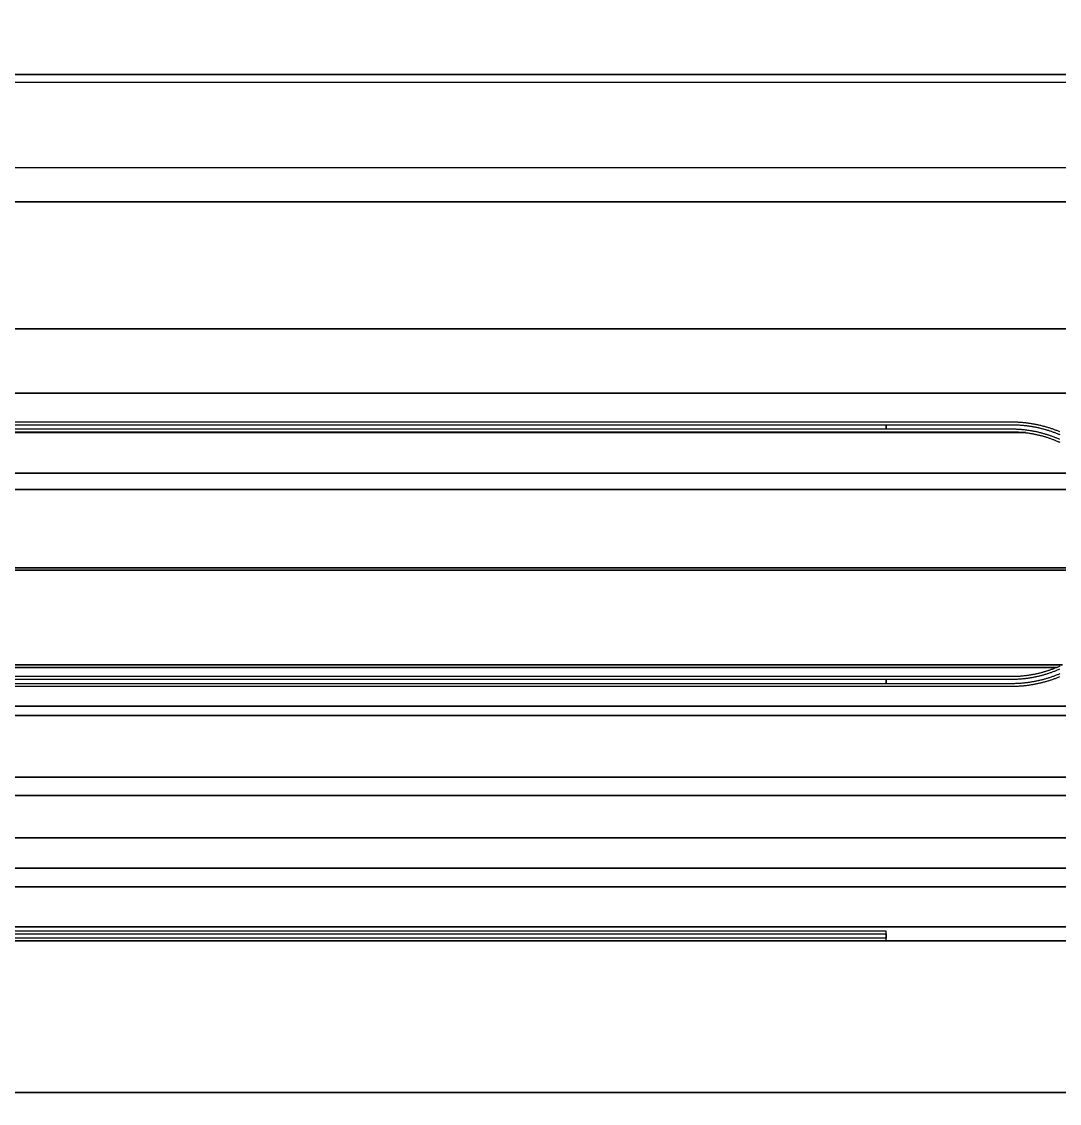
# Model space of a CAD drawing. Extents: x -3500 to 3500, y -3500 to 3500.
# Drawn here: x -1396 to -581, y -1671 to -821 of the extents above; entities that cross this region are included whole.
import ezdxf

# ---------------------------------------------------------------- set-up
doc = ezdxf.new("R2010")
doc.units = 0
for name, color, linetype in [('L5D0', 3, 'CONTINUOUS'), ('L5D100', 7, 'CONTINUOUS'), ('L5D11', 2, 'CONTINUOUS'), ('L5D99', 4, 'CONTINUOUS')]:
    doc.layers.add(name, color=color, linetype=linetype)

# ---------------------------------------------------------------- blocks, each defined once
blk = doc.blocks.new('ground_main_5')
at = {"layer": 'L5D0'}
for points in [[(374.429, -1112.841), (-2334.91, -1112.841)], [(-2334.91, -1112.841), (374.429, -1112.841)], [(-580.723, -1143.3225), (-581.305, -1143.082), (-581.889, -1142.846), (-582.474, -1142.6135), (-583.0605, -1142.3845), (-583.6485, -1142.159), (-584.238, -1141.938), (-584.829, -1141.72), (-585.421, -1141.5065), (-586.0145, -1141.296), (-586.6095, -1141.09), (-587.206, -1140.887), (-587.8035, -1140.6885), (-588.402, -1140.4935), (-589.002, -1140.3025), (-589.603, -1140.115), (-590.2055, -1139.9315), (-590.809, -1139.752), (-591.4135, -1139.576), (-592.0195, -1139.404), (-592.626, -1139.236), (-593.234, -1139.0715), (-593.843, -1138.9115), (-594.453, -1138.755), (-595.0635, -1138.602), (-595.6755, -1138.4535), (-596.2885, -1138.3085), (-596.902, -1138.1675), (-597.5165, -1138.0305), (-598.132, -1137.8975), (-598.7485, -1137.768), (-599.3655, -1137.643), (-599.9835, -1137.5215), (-600.602, -1137.404), (-601.221, -1137.2905), (-601.8415, -1137.181), (-602.462, -1137.0755), (-603.0835, -1136.9735), (-603.7055, -1136.876), (-604.328, -1136.7825), (-604.9515, -1136.6925), (-605.575, -1136.6065), (-606.1995, -1136.525), (-606.8245, -1136.447), (-607.4495, -1136.373), (-608.0755, -1136.303), (-608.7015, -1136.237), (-609.3285, -1136.175), (-609.9555, -1136.117), (-610.5825, -1136.063), (-611.2105, -1136.013), (-611.8385, -1135.967), (-612.4665, -1135.925), (-613.095, -1135.887), (-613.724, -1135.853), (-614.353, -1135.823), (-614.982, -1135.797), (-615.611, -1135.775), (-616.2405, -1135.757), (-616.87, -1135.743), (-617.5, -1135.733), (-618.1295, -1135.727), (-618.759, -1135.725), (-2324.91, -1135.725)], [(-2324.91, -1143.275), (-618.759, -1143.275), (-618.1555, -1143.277), (-617.552, -1143.283), (-616.948, -1143.293), (-616.3445, -1143.307), (-615.7415, -1143.325), (-615.138, -1143.3465), (-614.535, -1143.3725), (-613.932, -1143.4025), (-613.3295, -1143.4365), (-612.727, -1143.474), (-612.1245, -1143.516), (-611.523, -1143.5615), (-610.921, -1143.6115), (-610.32, -1143.665), (-609.719, -1143.723), (-609.1185, -1143.7845), (-608.5185, -1143.85), (-607.919, -1143.9195), (-607.3195, -1143.993), (-606.721, -1144.0705), (-606.123, -1144.152), (-605.5255, -1144.2375), (-604.9285, -1144.327), (-604.332, -1144.42), (-603.736, -1144.517), (-603.141, -1144.6185), (-602.5465, -1144.7235), (-601.953, -1144.8325), (-601.36, -1144.945), (-600.7675, -1145.062), (-600.176, -1145.1825), (-599.5855, -1145.3075), (-598.9955, -1145.436), (-598.4065, -1145.568), (-597.8185, -1145.7045), (-597.2315, -1145.8445), (-596.645, -1145.9885), (-596.06, -1146.1365), (-595.4755, -1146.288), (-594.8925, -1146.444), (-594.31, -1146.6035), (-593.729, -1146.7665), (-593.149, -1146.9335), (-592.57, -1147.1045), (-591.992, -1147.2795), (-591.4155, -1147.458), (-590.84, -1147.6405), (-590.266, -1147.8265), (-589.693, -1148.0165), (-589.121, -1148.21), (-588.5505, -1148.4075), (-587.9815, -1148.609), (-587.414, -1148.814), (-586.8475, -1149.0225), (-586.2825, -1149.235), (-585.719, -1149.4515), (-585.1565, -1149.671), (-584.596, -1149.895), (-584.0365, -1150.122), (-583.479, -1150.353), (-582.923, -1150.588), (-582.368, -1150.826), (-581.815, -1151.068), (-581.264, -1151.314), (-580.714, -1151.563)], [(-548.7305, -1175.904), (-2334.91, -1175.904)], [(-2334.91, -1175.904), (-548.7305, -1175.904)], [(-527.4825, -1250.094), (-2337.455, -1250.094)], [(-2337.455, -1250.094), (-527.4825, -1250.094)], [(-580.714, -1327.437), (-581.264, -1327.686), (-581.815, -1327.932), (-582.368, -1328.174), (-582.923, -1328.412), (-583.027, -1328.456), (-2341.3965, -1328.456)], [(-2341.3965, -1328.456), (-583.027, -1328.456), (-583.479, -1328.647), (-584.0365, -1328.878), (-584.596, -1329.105), (-585.1565, -1329.329), (-585.719, -1329.5485), (-586.2825, -1329.765), (-586.8475, -1329.9775), (-587.414, -1330.186), (-587.9815, -1330.391), (-588.5505, -1330.5925), (-589.121, -1330.79), (-589.693, -1330.9835), (-590.266, -1331.1735), (-590.84, -1331.3595), (-591.4155, -1331.542), (-591.992, -1331.7205), (-592.57, -1331.8955), (-593.149, -1332.0665), (-593.729, -1332.2335), (-594.31, -1332.3965), (-594.8925, -1332.556), (-595.4755, -1332.712), (-596.06, -1332.8635), (-596.645, -1333.0115), (-597.2315, -1333.1555), (-597.8185, -1333.2955), (-598.4065, -1333.432), (-598.9955, -1333.564), (-599.5855, -1333.6925), (-600.176, -1333.8175), (-600.7675, -1333.938), (-601.36, -1334.055), (-601.953, -1334.1675), (-602.5465, -1334.2765), (-603.141, -1334.3815), (-603.736, -1334.483), (-604.332, -1334.58), (-604.9285, -1334.673), (-605.5255, -1334.7625), (-606.123, -1334.848), (-606.721, -1334.9295), (-607.3195, -1335.007), (-607.919, -1335.0805), (-608.5185, -1335.15), (-609.1185, -1335.2155), (-609.719, -1335.277), (-610.32, -1335.335), (-610.921, -1335.3885), (-611.523, -1335.4385), (-612.1245, -1335.484), (-612.727, -1335.526), (-613.3295, -1335.5635), (-613.932, -1335.5975), (-614.535, -1335.6275), (-615.138, -1335.6535), (-615.7415, -1335.675), (-616.3445, -1335.693), (-616.948, -1335.707), (-617.552, -1335.717), (-618.1555, -1335.723), (-618.759, -1335.725), (-1632.9225, -1335.725)], [(-1632.9225, -1343.275), (-618.759, -1343.275), (-618.1295, -1343.273), (-617.5, -1343.267), (-616.87, -1343.257), (-616.2405, -1343.243), (-615.611, -1343.225), (-614.982, -1343.203), (-614.353, -1343.177), (-613.724, -1343.147), (-613.095, -1343.113), (-612.4665, -1343.075), (-611.8385, -1343.033), (-611.2105, -1342.987), (-610.5825, -1342.937), (-609.9555, -1342.883), (-609.3285, -1342.825), (-608.7015, -1342.763), (-608.0755, -1342.697), (-607.4495, -1342.627), (-606.8245, -1342.553), (-606.1995, -1342.475), (-605.575, -1342.3935), (-604.9515, -1342.3075), (-604.328, -1342.2175), (-603.7055, -1342.124), (-603.0835, -1342.0265), (-602.462, -1341.9245), (-601.8415, -1341.819), (-601.221, -1341.7095), (-600.602, -1341.596), (-599.9835, -1341.4785), (-599.3655, -1341.357), (-598.7485, -1341.232), (-598.132, -1341.1025), (-597.5165, -1340.9695), (-596.902, -1340.8325), (-596.2885, -1340.6915), (-595.6755, -1340.5465), (-595.0635, -1340.398), (-594.453, -1340.245), (-593.843, -1340.0885), (-593.234, -1339.9285), (-592.626, -1339.764), (-592.0195, -1339.596), (-591.4135, -1339.424), (-590.809, -1339.248), (-590.2055, -1339.0685), (-589.603, -1338.885), (-589.002, -1338.6975), (-588.402, -1338.5065), (-587.8035, -1338.3115), (-587.206, -1338.113), (-586.6095, -1337.91), (-586.0145, -1337.704), (-585.421, -1337.4935), (-584.829, -1337.28), (-584.238, -1337.062), (-583.6485, -1336.841), (-583.0605, -1336.6155), (-582.474, -1336.3865), (-581.889, -1336.154), (-581.305, -1335.918), (-580.723, -1335.6775)], [(234.654, -1366.303), (-1693.6025, -1366.303)], [(-1693.6025, -1366.303), (234.654, -1366.303)], [(271.312, -1429.1695), (-1724.2155, -1429.1695)], [(-1724.2155, -1429.1695), (271.312, -1429.1695)], [(369.4065, -1486.16), (-1714.2245, -1486.16)], [(-1714.2245, -1486.16), (369.4065, -1486.16)], [(1359.3985, -1532.2335), (-1657.9525, -1532.2335)], [(-1632.9225, -1543.275), (-717.1135, -1543.275), (-717.1135, -1535.725), (-1632.9225, -1535.725)], [(-1657.9525, -1532.2335), (1359.3985, -1532.2335)]]:
    blk.add_lwpolyline(points, dxfattribs=at)
blk = doc.blocks.new('TOP_main_5_Cheese_100')
at = {"layer": 'L5D100'}
for points in [[(-353.759, -862.5), (-1837.5, -862.5), (-1837.5, -837.5), (-1862.5, -837.5), (-1862.5, -862.5), (-1937.5, -862.5), (-1937.5, -837.5), (-1962.5, -837.5), (-1962.5, -862.5), (-2037.5, -862.5), (-2037.5, -837.5), (-2062.5, -837.5), (-2062.5, -862.5), (-2334.91, -862.5)], [(-2334.91, -1062.5), (-262.5, -1062.5), (-237.5, -1062.5), (-162.5, -1062.5), (-137.5, -1062.5), (-62.5, -1062.5), (-37.5, -1062.5), (-37.5, -1037.5), (-62.5, -1037.5), (-62.5, -1062.5), (-137.5, -1062.5), (-137.5, -1037.5), (-162.5, -1037.5), (-162.5, -1062.5), (-237.5, -1062.5), (-237.5, -1037.5), (-262.5, -1037.5), (-262.5, -1062.5), (-2334.91, -1062.5)], [(-2334.91, -962.5), (-262.5, -962.5), (-237.5, -962.5), (-162.5, -962.5), (-137.5, -962.5), (-62.5, -962.5), (-37.5, -962.5), (-37.5, -937.5), (-62.5, -937.5), (-62.5, -962.5), (-137.5, -962.5), (-137.5, -937.5), (-162.5, -937.5), (-162.5, -962.5), (-237.5, -962.5), (-237.5, -937.5), (-262.5, -937.5), (-262.5, -962.5), (-2334.91, -962.5)], [(-2334.91, -862.5), (2334.91, -862.5)], [(-580.723, -1143.3225), (-581.305, -1143.082), (-581.889, -1142.846), (-582.474, -1142.6135), (-583.0605, -1142.3845), (-583.6485, -1142.159), (-584.238, -1141.938), (-584.829, -1141.72), (-585.421, -1141.5065), (-586.0145, -1141.296), (-586.6095, -1141.09), (-587.206, -1140.887), (-587.8035, -1140.6885), (-588.402, -1140.4935), (-589.002, -1140.3025), (-589.603, -1140.115), (-590.2055, -1139.9315), (-590.809, -1139.752), (-591.4135, -1139.576), (-592.0195, -1139.404), (-592.626, -1139.236), (-593.234, -1139.0715), (-593.843, -1138.9115), (-594.453, -1138.755), (-595.0635, -1138.602), (-595.6755, -1138.4535), (-596.2885, -1138.3085), (-596.902, -1138.1675), (-597.5165, -1138.0305), (-598.132, -1137.8975), (-598.7485, -1137.768), (-599.3655, -1137.643), (-599.9835, -1137.5215), (-600.602, -1137.404), (-601.221, -1137.2905), (-601.8415, -1137.181), (-602.462, -1137.0755), (-603.0835, -1136.9735), (-603.7055, -1136.876), (-604.328, -1136.7825), (-604.9515, -1136.6925), (-605.575, -1136.6065), (-606.1995, -1136.525), (-606.8245, -1136.447), (-607.4495, -1136.373), (-608.0755, -1136.303), (-608.7015, -1136.237), (-609.3285, -1136.175), (-609.9555, -1136.117), (-610.5825, -1136.063), (-611.2105, -1136.013), (-611.8385, -1135.967), (-612.4665, -1135.925), (-613.095, -1135.887), (-613.724, -1135.853), (-614.353, -1135.823), (-614.982, -1135.797), (-615.611, -1135.775), (-616.2405, -1135.757), (-616.87, -1135.743), (-617.5, -1135.733), (-618.1295, -1135.727), (-618.759, -1135.725), (-2324.91, -1135.725)], [(-2324.91, -1143.275), (-618.759, -1143.275), (-618.1555, -1143.277), (-617.552, -1143.283), (-616.948, -1143.293), (-616.3445, -1143.307), (-615.7415, -1143.325), (-615.138, -1143.3465), (-614.535, -1143.3725), (-613.932, -1143.4025), (-613.3295, -1143.4365), (-612.727, -1143.474), (-612.1245, -1143.516), (-611.523, -1143.5615), (-610.921, -1143.6115), (-610.32, -1143.665), (-609.719, -1143.723), (-609.1185, -1143.7845), (-608.5185, -1143.85), (-607.919, -1143.9195), (-607.404, -1143.983), (-2334.91, -1143.983)], [(-2334.91, -1143.983), (-607.404, -1143.983), (-607.3195, -1143.993), (-606.721, -1144.0705), (-606.123, -1144.152), (-605.5255, -1144.2375), (-604.9285, -1144.327), (-604.332, -1144.42), (-603.736, -1144.517), (-603.141, -1144.6185), (-602.5465, -1144.7235), (-601.953, -1144.8325), (-601.36, -1144.945), (-600.7675, -1145.062), (-600.176, -1145.1825), (-599.5855, -1145.3075), (-598.9955, -1145.436), (-598.4065, -1145.568), (-597.8185, -1145.7045), (-597.2315, -1145.8445), (-596.645, -1145.9885), (-596.06, -1146.1365), (-595.4755, -1146.288), (-594.8925, -1146.444), (-594.31, -1146.6035), (-593.729, -1146.7665), (-593.149, -1146.9335), (-592.57, -1147.1045), (-591.992, -1147.2795), (-591.4155, -1147.458), (-590.84, -1147.6405), (-590.266, -1147.8265), (-589.693, -1148.0165), (-589.121, -1148.21), (-588.5505, -1148.4075), (-587.9815, -1148.609), (-587.414, -1148.814), (-586.8475, -1149.0225), (-586.2825, -1149.235), (-585.719, -1149.4515), (-585.1565, -1149.671), (-584.596, -1149.895), (-584.0365, -1150.122), (-583.479, -1150.353), (-582.923, -1150.588), (-582.368, -1150.826), (-581.815, -1151.068), (-581.264, -1151.314), (-580.714, -1151.563)], [(-539.7135, -1188.7245), (-2334.91, -1188.7245)], [(-2334.91, -1188.7245), (-539.7135, -1188.7245)], [(-527.622, -1251.975), (-2337.5495, -1251.975)], [(-2337.5495, -1251.975), (-527.622, -1251.975)], [(-578.504, -1326.39), (-2341.2925, -1326.39)], [(-2341.2925, -1326.39), (-578.504, -1326.39)], [(-580.714, -1327.437), (-581.264, -1327.686), (-581.815, -1327.932), (-582.368, -1328.174), (-582.923, -1328.412), (-583.027, -1328.456), (-583.479, -1328.647), (-584.0365, -1328.878), (-584.596, -1329.105), (-585.1565, -1329.329), (-585.719, -1329.5485), (-586.2825, -1329.765), (-586.8475, -1329.9775), (-587.414, -1330.186), (-587.9815, -1330.391), (-588.5505, -1330.5925), (-589.121, -1330.79), (-589.693, -1330.9835), (-590.266, -1331.1735), (-590.84, -1331.3595), (-591.4155, -1331.542), (-591.992, -1331.7205), (-592.57, -1331.8955), (-593.149, -1332.0665), (-593.729, -1332.2335), (-594.31, -1332.3965), (-594.8925, -1332.556), (-595.4755, -1332.712), (-596.06, -1332.8635), (-596.645, -1333.0115), (-597.2315, -1333.1555), (-597.8185, -1333.2955), (-598.4065, -1333.432), (-598.9955, -1333.564), (-599.5855, -1333.6925), (-600.176, -1333.8175), (-600.7675, -1333.938), (-601.36, -1334.055), (-601.953, -1334.1675), (-602.5465, -1334.2765), (-603.141, -1334.3815), (-603.736, -1334.483), (-604.332, -1334.58), (-604.9285, -1334.673), (-605.5255, -1334.7625), (-606.123, -1334.848), (-606.721, -1334.9295), (-607.3195, -1335.007), (-607.919, -1335.0805), (-608.5185, -1335.15), (-609.1185, -1335.2155), (-609.719, -1335.277), (-610.32, -1335.335), (-610.921, -1335.3885), (-611.523, -1335.4385), (-612.1245, -1335.484), (-612.727, -1335.526), (-613.3295, -1335.5635), (-613.932, -1335.5975), (-614.535, -1335.6275), (-615.138, -1335.6535), (-615.7415, -1335.675), (-616.3445, -1335.693), (-616.948, -1335.707), (-617.552, -1335.717), (-618.1555, -1335.723), (-618.759, -1335.725), (-1632.9225, -1335.725)], [(-1632.9225, -1343.275), (-618.759, -1343.275), (-618.1295, -1343.273), (-617.5, -1343.267), (-616.87, -1343.257), (-616.2405, -1343.243), (-615.611, -1343.225), (-614.982, -1343.203), (-614.353, -1343.177), (-613.724, -1343.147), (-613.095, -1343.113), (-612.4665, -1343.075), (-611.8385, -1343.033), (-611.2105, -1342.987), (-610.5825, -1342.937), (-609.9555, -1342.883), (-609.3285, -1342.825), (-608.7015, -1342.763), (-608.0755, -1342.697), (-607.4495, -1342.627), (-606.8245, -1342.553), (-606.1995, -1342.475), (-605.575, -1342.3935), (-604.9515, -1342.3075), (-604.328, -1342.2175), (-603.7055, -1342.124), (-603.0835, -1342.0265), (-602.462, -1341.9245), (-601.8415, -1341.819), (-601.221, -1341.7095), (-600.602, -1341.596), (-599.9835, -1341.4785), (-599.3655, -1341.357), (-598.7485, -1341.232), (-598.132, -1341.1025), (-597.5165, -1340.9695), (-596.902, -1340.8325), (-596.2885, -1340.6915), (-595.6755, -1340.5465), (-595.0635, -1340.398), (-594.453, -1340.245), (-593.843, -1340.0885), (-593.234, -1339.9285), (-592.626, -1339.764), (-592.0195, -1339.596), (-591.4135, -1339.424), (-590.809, -1339.248), (-590.2055, -1339.0685), (-589.603, -1338.885), (-589.002, -1338.6975), (-588.402, -1338.5065), (-587.8035, -1338.3115), (-587.206, -1338.113), (-586.6095, -1337.91), (-586.0145, -1337.704), (-585.421, -1337.4935), (-584.829, -1337.28), (-584.238, -1337.062), (-583.6485, -1336.841), (-583.0605, -1336.6155), (-582.474, -1336.3865), (-581.889, -1336.154), (-581.305, -1335.918), (-580.723, -1335.6775)], [(-262.5, -1358.9795), (-1684.168, -1358.9795)], [(-1684.168, -1358.9795), (-262.5, -1358.9795)], [(259.6665, -1414.7), (-1722.163, -1414.7)], [(-1722.163, -1414.7), (259.6665, -1414.7)], [(-262.5, -1462.5), (-1722.548, -1462.5)], [(-1722.548, -1462.5), (310.877, -1462.5)], [(1317.474, -1501.025), (-1704.6395, -1501.025)], [(-1632.9225, -1543.275), (-717.1135, -1543.275), (-717.1135, -1535.725), (-1632.9225, -1535.725)], [(-1704.6395, -1501.025), (1317.474, -1501.025)], [(1367.937, -1543.275), (-37.5, -1543.275), (-37.5, -1537.5), (-62.5, -1537.5), (-62.5, -1543.275), (-137.5, -1543.275), (-137.5, -1537.5), (-162.5, -1537.5), (-162.5, -1543.275), (-237.5, -1543.275), (-237.5, -1537.5), (-262.5, -1537.5), (-262.5, -1543.275), (-1937.5, -1543.275), (-1937.5, -1537.5), (-1962.5, -1537.5), (-1962.5, -1543.275), (-2037.5, -1543.275), (-2037.5, -1537.5), (-2062.5, -1537.5), (-2062.5, -1543.275), (-2338.2665, -1543.275)], [(-2338.2665, -1543.275), (-2062.5, -1543.275), (-2062.5, -1559.9465), (-2057.779, -1562.5), (-2037.5, -1562.5), (-2037.5, -1543.275), (-1962.5, -1543.275), (-1962.5, -1562.5), (-1937.5, -1562.5), (-1937.5, -1543.275), (-462.5, -1543.275)], [(-462.5, -1662.5), (-1937.5, -1662.5), (-1937.5, -1637.5), (-1950, -1637.5), (-1950, -1662.5), (-2293.3055, -1662.5)], [(-2293.3055, -1662.5), (1384.2705, -1662.5)]]:
    blk.add_lwpolyline(points, dxfattribs=at)
blk = doc.blocks.new('TOP_main_5')
at = {"layer": 'L5D11'}
blk.add_lwpolyline([(-1700.2955, -1141.275), (-1700.2955, -1137.725), (-717.1135, -1137.725), (-717.1135, -1141.275)], close=True, dxfattribs=at)
for points in [[(-580.744, -1149.3555), (-581.304, -1149.1085), (-581.865, -1148.865), (-582.428, -1148.6255), (-582.9925, -1148.3895), (-583.558, -1148.157), (-584.1255, -1147.9285), (-584.6945, -1147.704), (-585.265, -1147.483), (-585.8365, -1147.2655), (-586.41, -1147.052), (-586.9845, -1146.842), (-587.5605, -1146.636), (-588.1375, -1146.4335), (-588.7165, -1146.235), (-589.296, -1146.0405), (-589.8775, -1145.8495), (-590.46, -1145.6625), (-591.0435, -1145.479), (-591.628, -1145.2995), (-592.214, -1145.124), (-592.801, -1144.952), (-593.3895, -1144.784), (-593.9785, -1144.62), (-594.569, -1144.4595), (-595.1605, -1144.3035), (-595.753, -1144.151), (-596.346, -1144.002), (-596.9405, -1143.8575), (-597.536, -1143.7165), (-598.132, -1143.5795), (-598.729, -1143.4465), (-599.327, -1143.3175), (-599.926, -1143.192), (-600.5255, -1143.071), (-601.1255, -1142.9535), (-601.727, -1142.84), (-602.3285, -1142.7305), (-602.931, -1142.625), (-603.5345, -1142.5235), (-604.138, -1142.4255), (-604.7425, -1142.332), (-605.348, -1142.242), (-605.9535, -1142.1565), (-606.5595, -1142.0745), (-607.1665, -1141.9965), (-607.7735, -1141.923), (-608.3815, -1141.853), (-608.9895, -1141.787), (-609.598, -1141.725), (-610.207, -1141.667), (-610.8165, -1141.613), (-611.426, -1141.563), (-612.036, -1141.517), (-612.6465, -1141.475), (-613.257, -1141.437), (-613.8675, -1141.403), (-614.4785, -1141.373), (-615.0895, -1141.347), (-615.701, -1141.325), (-616.3125, -1141.307), (-616.924, -1141.293), (-617.5355, -1141.283), (-618.1475, -1141.277), (-618.759, -1141.275), (-717.1135, -1141.275), (-717.1135, -1137.725), (-618.759, -1137.725), (-618.137, -1137.727), (-617.515, -1137.733), (-616.893, -1137.743), (-616.2715, -1137.757), (-615.6495, -1137.775), (-615.028, -1137.797), (-614.4065, -1137.8225), (-613.7855, -1137.8525), (-613.1645, -1137.8865), (-612.5435, -1137.9245), (-611.923, -1137.966), (-611.3025, -1138.012), (-610.6825, -1138.062), (-610.063, -1138.1155), (-609.4435, -1138.1735), (-608.8245, -1138.235), (-608.206, -1138.3005), (-607.588, -1138.3705), (-606.9705, -1138.444), (-606.3535, -1138.5215), (-605.7365, -1138.603), (-605.1205, -1138.6885), (-604.505, -1138.778), (-603.89, -1138.871), (-603.276, -1138.9685), (-602.662, -1139.07), (-602.049, -1139.175), (-601.4365, -1139.284), (-600.825, -1139.397), (-600.214, -1139.514), (-599.604, -1139.635), (-598.9945, -1139.7595), (-598.386, -1139.8885), (-597.7785, -1140.021), (-597.1715, -1140.1575), (-596.5655, -1140.2975), (-595.9605, -1140.442), (-595.3565, -1140.59), (-594.7535, -1140.742), (-594.1515, -1140.898), (-593.55, -1141.0575), (-592.95, -1141.221), (-592.351, -1141.3885), (-591.753, -1141.5595), (-591.156, -1141.735), (-590.5605, -1141.9135), (-589.966, -1142.0965), (-589.3725, -1142.283), (-588.7805, -1142.473), (-588.1895, -1142.6675), (-587.6, -1142.865), (-587.0115, -1143.067), (-586.4245, -1143.272), (-585.8385, -1143.4815), (-585.254, -1143.6945), (-584.671, -1143.911), (-584.0895, -1144.1315), (-583.5095, -1144.3555), (-582.9305, -1144.5835), (-582.3535, -1144.815), (-581.7775, -1145.0505), (-581.203, -1145.289), (-580.6305, -1145.532)], [(-580.6305, -1333.468), (-581.203, -1333.711), (-581.7775, -1333.9495), (-582.3535, -1334.185), (-582.9305, -1334.4165), (-583.5095, -1334.6445), (-584.0895, -1334.8685), (-584.671, -1335.089), (-585.254, -1335.3055), (-585.8385, -1335.5185), (-586.4245, -1335.728), (-587.0115, -1335.933), (-587.6, -1336.135), (-588.1895, -1336.3325), (-588.7805, -1336.527), (-589.3725, -1336.717), (-589.966, -1336.9035), (-590.5605, -1337.0865), (-591.156, -1337.265), (-591.753, -1337.4405), (-592.351, -1337.6115), (-592.95, -1337.779), (-593.55, -1337.9425), (-594.1515, -1338.102), (-594.7535, -1338.258), (-595.3565, -1338.41), (-595.9605, -1338.558), (-596.5655, -1338.7025), (-597.1715, -1338.8425), (-597.7785, -1338.979), (-598.386, -1339.1115), (-598.9945, -1339.2405), (-599.604, -1339.365), (-600.214, -1339.486), (-600.825, -1339.603), (-601.4365, -1339.716), (-602.049, -1339.825), (-602.662, -1339.93), (-603.276, -1340.0315), (-603.89, -1340.129), (-604.505, -1340.222), (-605.1205, -1340.3115), (-605.7365, -1340.397), (-606.3535, -1340.4785), (-606.9705, -1340.556), (-607.588, -1340.6295), (-608.206, -1340.6995), (-608.8245, -1340.765), (-609.4435, -1340.8265), (-610.063, -1340.8845), (-610.6825, -1340.938), (-611.3025, -1340.988), (-611.923, -1341.034), (-612.5435, -1341.0755), (-613.1645, -1341.1135), (-613.7855, -1341.1475), (-614.4065, -1341.1775), (-615.028, -1341.203), (-615.6495, -1341.225), (-616.2715, -1341.243), (-616.893, -1341.257), (-617.515, -1341.267), (-618.137, -1341.273), (-618.759, -1341.275), (-717.1135, -1341.275), (-717.1135, -1337.725), (-618.759, -1337.725), (-618.1475, -1337.723), (-617.5355, -1337.717), (-616.924, -1337.707), (-616.3125, -1337.693), (-615.701, -1337.675), (-615.0895, -1337.653), (-614.4785, -1337.627), (-613.8675, -1337.597), (-613.257, -1337.563), (-612.6465, -1337.525), (-612.036, -1337.483), (-611.426, -1337.437), (-610.8165, -1337.387), (-610.207, -1337.333), (-609.598, -1337.275), (-608.9895, -1337.213), (-608.3815, -1337.147), (-607.7735, -1337.077), (-607.1665, -1337.0035), (-606.5595, -1336.9255), (-605.9535, -1336.8435), (-605.348, -1336.758), (-604.7425, -1336.668), (-604.138, -1336.5745), (-603.5345, -1336.4765), (-602.931, -1336.375), (-602.3285, -1336.2695), (-601.727, -1336.16), (-601.1255, -1336.0465), (-600.5255, -1335.929), (-599.926, -1335.808), (-599.327, -1335.6825), (-598.729, -1335.5535), (-598.132, -1335.4205), (-597.536, -1335.2835), (-596.9405, -1335.1425), (-596.346, -1334.998), (-595.753, -1334.849), (-595.1605, -1334.6965), (-594.569, -1334.5405), (-593.9785, -1334.38), (-593.3895, -1334.216), (-592.801, -1334.048), (-592.214, -1333.876), (-591.628, -1333.7005), (-591.0435, -1333.521), (-590.46, -1333.3375), (-589.8775, -1333.1505), (-589.296, -1332.9595), (-588.7165, -1332.765), (-588.1375, -1332.5665), (-587.5605, -1332.364), (-586.9845, -1332.158), (-586.41, -1331.948), (-585.8365, -1331.7345), (-585.265, -1331.517), (-584.6945, -1331.296), (-584.1255, -1331.0715), (-583.558, -1330.843), (-582.9925, -1330.6105), (-582.428, -1330.3745), (-581.865, -1330.135), (-581.304, -1329.8915), (-580.744, -1329.6445)], [(-1632.9225, -1337.725), (-717.1135, -1337.725), (-717.1135, -1341.275), (-1632.9225, -1341.275)], [(-1632.9225, -1537.725), (-717.1135, -1537.725), (-717.1135, -1541.275), (-1632.9225, -1541.275)]]:
    blk.add_lwpolyline(points, dxfattribs=at)
for name in ['ground_main_5', 'TOP_main_5_Cheese_100']:
    blk.add_blockref(name, (0, 0))
blk = doc.blocks.new('TOP_main_5_NoCheese_99')
at = {"layer": 'L5D99'}
blk.add_lwpolyline([(-73.4195, 143.91), (-73.4195, -588.91), (-353.759, -588.91), (-353.759, -868.91), (-1766.9345, -868.91), (-1766.9345, -308.91), (-2134.91, -308.91), (-2134.91, -935.725), (-319.746, -935.725), (-319.746, -1543.275), (-517.1135, -1543.275), (-517.1135, -1743.275), (-1931.9355, -1743.275), (-1931.9355, -1343.275), (-2134.91, -1343.275), (-2134.91, -1408.4375), (-2134.91, -1408.4375), (-2134.91, -1520.787), (-1950, -1620.787), (-1950, -2640), (-2750, -2640)], dxfattribs=at)
blk = doc.blocks.new('TOP_main')
for name in ['TOP_main_5', 'TOP_main_5_NoCheese_99']:
    blk.add_blockref(name, (0, 0))

msp = doc.modelspace()

# ---------------------------------------------------------------- block references
msp.add_blockref('TOP_main', (0, 0))

doc.saveas('drawing.dxf')
